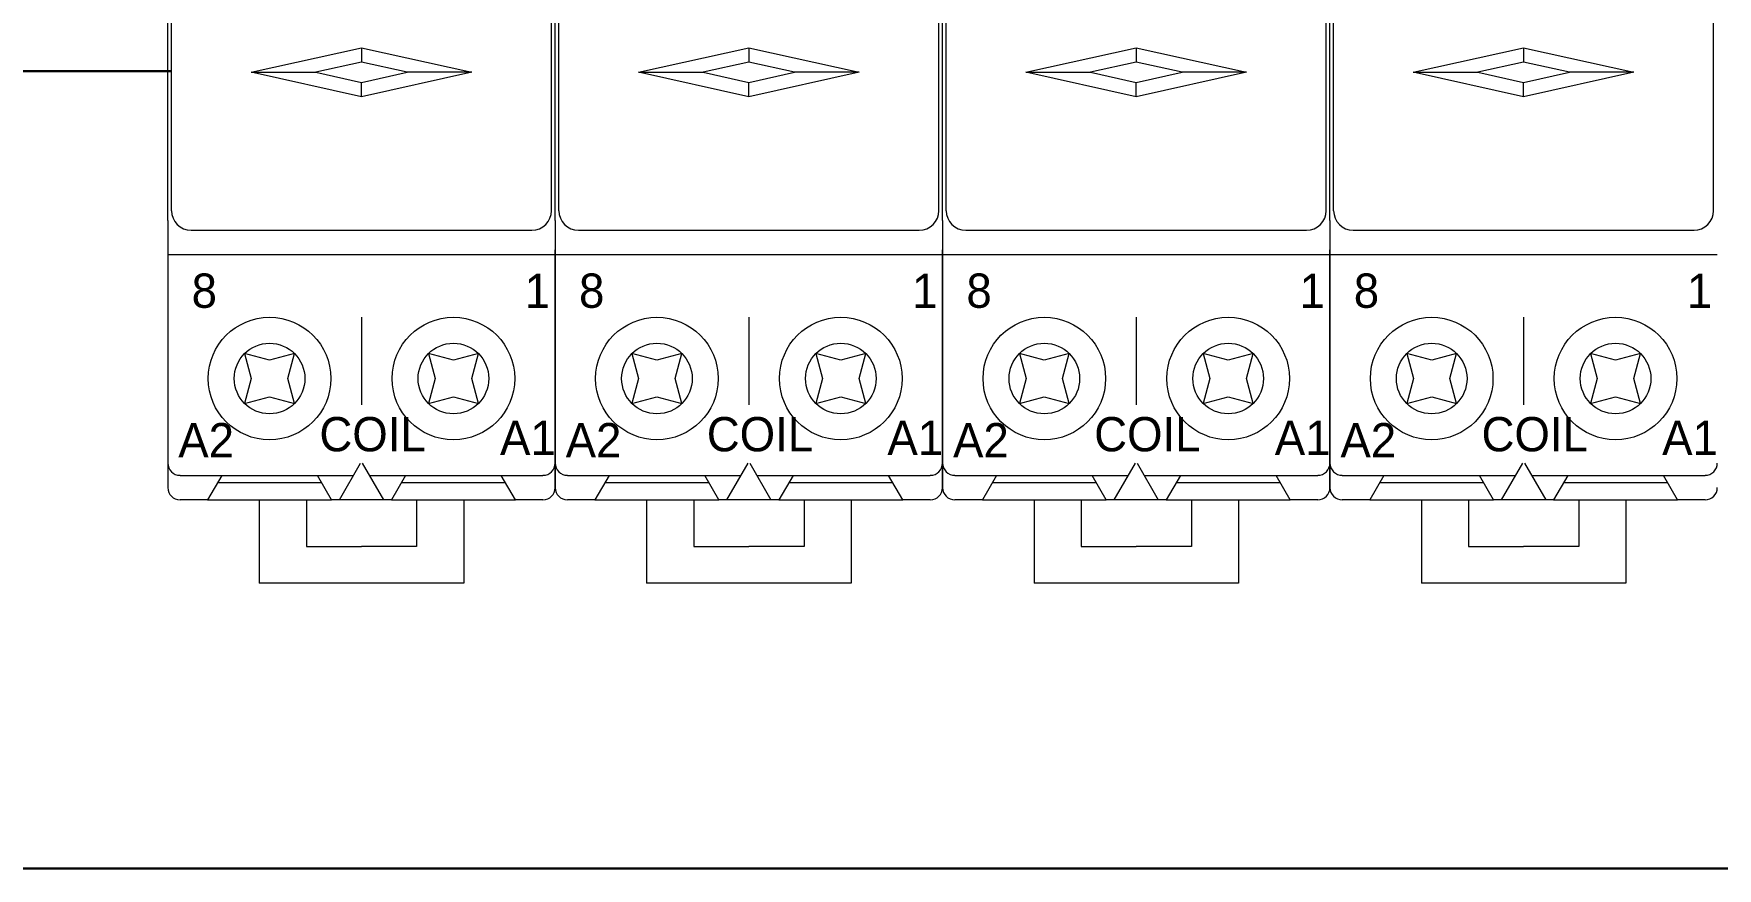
# Model space of a CAD drawing. Header units: millimetres. Extents: x -6000 to 26000, y -6000 to 26000.
# Drawn here: x 86.14 to 95.69, y -4369.93 to -4365.19 of the extents above; entities that cross this region are included whole.
import ezdxf

# ---------------------------------------------------------------- set-up
doc = ezdxf.new("R2010")
doc.units = ezdxf.units.MM
doc.header["$MEASUREMENT"] = 0
for name, color, linetype, lineweight in [('Чертеж и Рисунок_Ном._пера__1', 7, 'Continuous', 15), ('Чертеж и Рисунок_Ном._пера__21', 7, 'Continuous', 30), ('Чертеж и Рисунок_Ном._пера__7', 7, 'Continuous', 15)]:
    doc.layers.add(name, color=color, linetype=linetype, lineweight=lineweight)
doc.styles.add('СГЕНЕРИР_СТИЛЬ_2', font='')
doc.styles.get('СГЕНЕРИР_СТИЛЬ_2').set_extended_font_data('Arial')

msp = doc.modelspace()

# ---------------------------------------------------------------- linework, layer by layer
at = {"layer": 'Чертеж и Рисунок_Ном._пера__21', "color": 7, "linetype": 'Continuous', "lineweight": 30}
for p, q in [((86.9231, -4365.3991), (85.094, -4365.3991)), ((84.3984, -4369.9252), (155.3394, -4369.9252))]:
    msp.add_line(p, q, dxfattribs=at)
at = {"layer": 'Чертеж и Рисунок_Ном._пера__7', "color": 7, "linetype": 'Continuous', "lineweight": 15}
for p, q in [((89.1, -4366.2477), (89.1, -4362.6031)), ((91.2978, -4366.2477), (91.2978, -4362.6031)), ((93.4956, -4366.2477), (93.4956, -4362.6031)), ((86.9231, -4365.3991), (86.9231, -4364.8427)), ((89.0792, -4365.3991), (89.0792, -4364.8427)), ((89.1209, -4365.3991), (89.1209, -4364.8427)), ((91.2769, -4365.3991), (91.2769, -4364.8427)), ((91.3187, -4365.3991), (91.3187, -4364.8427)), ((93.4747, -4365.3991), (93.4747, -4364.8427)), ((93.5165, -4365.3991), (93.5165, -4364.8427)), ((95.6725, -4365.3991), (95.6725, -4364.8427)), ((86.9023, -4366.2477), (86.9023, -4364.9262)), ((89.1, -4366.2477), (89.1, -4364.9262)), ((91.2978, -4366.2477), (91.2978, -4364.9262)), ((93.4956, -4366.2477), (93.4956, -4364.9262)), ((87.3752, -4365.4061), (88.0011, -4365.267)), ((88.0011, -4365.267), (88.6271, -4365.4061)), ((88.0011, -4365.267), (88.0011, -4365.3484)), ((89.573, -4365.4061), (90.1989, -4365.267)), ((90.1989, -4365.267), (90.8249, -4365.4061)), ((90.1989, -4365.267), (90.1989, -4365.3484)), ((91.7708, -4365.4061), (92.3967, -4365.267)), ((92.3967, -4365.267), (93.0227, -4365.4061)), ((92.3967, -4365.267), (92.3967, -4365.3484)), ((93.9685, -4365.4061), (94.5945, -4365.267)), ((94.5945, -4365.267), (95.2204, -4365.4061)), ((94.5945, -4365.267), (94.5945, -4365.3484)), ((86.9231, -4366.192), (86.9231, -4365.3991)), ((88.0011, -4365.3484), (87.7415, -4365.4061)), ((88.2608, -4365.4061), (88.0011, -4365.3484)), ((89.0792, -4366.192), (89.0792, -4365.3991)), ((89.1209, -4366.192), (89.1209, -4365.3991)), ((90.1989, -4365.3484), (89.9393, -4365.4061)), ((90.4586, -4365.4061), (90.1989, -4365.3484)), ((91.2769, -4366.192), (91.2769, -4365.3991)), ((91.3187, -4366.192), (91.3187, -4365.3991)), ((92.3967, -4365.3484), (92.1371, -4365.4061)), ((92.6563, -4365.4061), (92.3967, -4365.3484)), ((93.4747, -4366.192), (93.4747, -4365.3991)), ((93.5165, -4366.192), (93.5165, -4365.3991)), ((94.5945, -4365.3484), (94.3348, -4365.4061)), ((94.8541, -4365.4061), (94.5945, -4365.3484)), ((95.6725, -4366.192), (95.6725, -4365.3991)), ((88.0011, -4365.5452), (87.3752, -4365.4061)), ((87.3752, -4365.4061), (87.7415, -4365.4061)), ((87.7415, -4365.4061), (88.0011, -4365.4638)), ((88.6271, -4365.4061), (88.0011, -4365.5452)), ((88.0011, -4365.4638), (88.2608, -4365.4061)), ((88.0011, -4365.5452), (88.0011, -4365.4638)), ((88.6271, -4365.4061), (88.2608, -4365.4061)), ((90.1989, -4365.5452), (89.573, -4365.4061)), ((89.573, -4365.4061), (89.9393, -4365.4061)), ((89.9393, -4365.4061), (90.1989, -4365.4638)), ((90.8249, -4365.4061), (90.1989, -4365.5452)), ((90.1989, -4365.4638), (90.4586, -4365.4061)), ((90.1989, -4365.5452), (90.1989, -4365.4638)), ((90.8249, -4365.4061), (90.4586, -4365.4061)), ((92.3967, -4365.5452), (91.7708, -4365.4061)), ((91.7708, -4365.4061), (92.1371, -4365.4061)), ((92.1371, -4365.4061), (92.3967, -4365.4638)), ((93.0227, -4365.4061), (92.3967, -4365.5452)), ((92.3967, -4365.4638), (92.6563, -4365.4061)), ((92.3967, -4365.5452), (92.3967, -4365.4638)), ((93.0227, -4365.4061), (92.6563, -4365.4061)), ((94.5945, -4365.5452), (93.9685, -4365.4061)), ((93.9685, -4365.4061), (94.3348, -4365.4061)), ((94.3348, -4365.4061), (94.5945, -4365.4638)), ((95.2204, -4365.4061), (94.5945, -4365.5452)), ((94.5945, -4365.4638), (94.8541, -4365.4061)), ((94.5945, -4365.5452), (94.5945, -4365.4638)), ((95.2204, -4365.4061), (94.8541, -4365.4061)), ((86.9023, -4366.2477), (86.9023, -4367.7638)), ((89.1, -4366.2477), (89.1, -4367.7638)), ((89.1, -4366.2477), (89.1, -4367.7638)), ((91.2978, -4366.2477), (91.2978, -4367.7638)), ((91.2978, -4366.2477), (91.2978, -4367.7638)), ((93.4956, -4366.2477), (93.4956, -4367.7638)), ((93.4956, -4366.2477), (93.4956, -4367.7638)), ((87.0344, -4366.3033), (88.9679, -4366.3033)), ((89.2322, -4366.3033), (91.1657, -4366.3033)), ((91.43, -4366.3033), (93.3635, -4366.3033)), ((93.6277, -4366.3033), (95.5613, -4366.3033)), ((86.9023, -4366.4146), (86.9023, -4366.4967)), ((89.1, -4366.4424), (86.9023, -4366.4424)), ((89.1, -4366.4424), (86.9023, -4366.4424)), ((89.1, -4366.4967), (89.1, -4366.4146)), ((89.1, -4366.4146), (89.1, -4366.4967)), ((91.2978, -4366.4424), (89.1, -4366.4424)), ((91.2978, -4366.4424), (89.1, -4366.4424)), ((91.2978, -4366.4967), (91.2978, -4366.4146)), ((91.2978, -4366.4146), (91.2978, -4366.4967)), ((93.4956, -4366.4424), (91.2978, -4366.4424)), ((93.4956, -4366.4424), (91.2978, -4366.4424)), ((93.4956, -4366.4967), (93.4956, -4366.4146)), ((93.4956, -4366.4146), (93.4956, -4366.4967)), ((95.6934, -4366.4424), (93.4956, -4366.4424)), ((95.6934, -4366.4424), (93.4956, -4366.4424)), ((86.9023, -4366.4967), (86.9023, -4367.6247)), ((89.1, -4367.6247), (89.1, -4366.4967)), ((89.1, -4366.4967), (89.1, -4367.6247)), ((91.2978, -4367.6247), (91.2978, -4366.4967)), ((91.2978, -4366.4967), (91.2978, -4367.6247)), ((93.4956, -4367.6247), (93.4956, -4366.4967)), ((93.4956, -4366.4967), (93.4956, -4367.6247)), ((88.0011, -4366.7955), (88.0011, -4367.2936)), ((90.1989, -4366.7955), (90.1989, -4367.2936)), ((92.3967, -4366.7955), (92.3967, -4367.2936)), ((94.5945, -4366.7955), (94.5945, -4367.2936)), ((87.3379, -4367.0032), (87.3758, -4367.1448)), ((87.4795, -4367.0412), (87.3379, -4367.0032)), ((87.6212, -4367.0032), (87.4795, -4367.0412)), ((87.5832, -4367.1448), (87.6212, -4367.0032)), ((88.5228, -4367.0412), (88.3811, -4367.0032)), ((88.3811, -4367.0032), (88.4191, -4367.1448)), ((88.6644, -4367.0032), (88.5228, -4367.0412)), ((88.6265, -4367.1448), (88.6644, -4367.0032)), ((89.5357, -4367.0032), (89.5736, -4367.1448)), ((89.6773, -4367.0412), (89.5357, -4367.0032)), ((89.8189, -4367.0032), (89.6773, -4367.0412)), ((89.781, -4367.1448), (89.8189, -4367.0032)), ((90.7205, -4367.0412), (90.5789, -4367.0032)), ((90.5789, -4367.0032), (90.6169, -4367.1448)), ((90.8622, -4367.0032), (90.7205, -4367.0412)), ((90.8242, -4367.1448), (90.8622, -4367.0032)), ((91.7334, -4367.0032), (91.7714, -4367.1448)), ((91.8751, -4367.0412), (91.7334, -4367.0032)), ((92.0167, -4367.0032), (91.8751, -4367.0412)), ((91.9788, -4367.1448), (92.0167, -4367.0032)), ((92.9183, -4367.0412), (92.7767, -4367.0032)), ((92.7767, -4367.0032), (92.8146, -4367.1448)), ((93.06, -4367.0032), (92.9183, -4367.0412)), ((93.022, -4367.1448), (93.06, -4367.0032)), ((93.9312, -4367.0032), (93.9692, -4367.1448)), ((94.0729, -4367.0412), (93.9312, -4367.0032)), ((94.2145, -4367.0032), (94.0729, -4367.0412)), ((94.1765, -4367.1448), (94.2145, -4367.0032)), ((95.1161, -4367.0412), (94.9745, -4367.0032)), ((94.9745, -4367.0032), (95.0124, -4367.1448)), ((95.2577, -4367.0032), (95.1161, -4367.0412)), ((95.2198, -4367.1448), (95.2577, -4367.0032)), ((87.3758, -4367.1448), (87.3379, -4367.2865)), ((87.6212, -4367.2865), (87.5832, -4367.1448)), ((88.4191, -4367.1448), (88.3811, -4367.2865)), ((88.6644, -4367.2865), (88.6265, -4367.1448)), ((89.5736, -4367.1448), (89.5357, -4367.2865)), ((89.8189, -4367.2865), (89.781, -4367.1448)), ((90.6169, -4367.1448), (90.5789, -4367.2865)), ((90.8622, -4367.2865), (90.8242, -4367.1448)), ((91.7714, -4367.1448), (91.7334, -4367.2865)), ((92.0167, -4367.2865), (91.9788, -4367.1448)), ((92.8146, -4367.1448), (92.7767, -4367.2865)), ((93.06, -4367.2865), (93.022, -4367.1448)), ((93.9692, -4367.1448), (93.9312, -4367.2865)), ((94.2145, -4367.2865), (94.1765, -4367.1448)), ((95.0124, -4367.1448), (94.9745, -4367.2865)), ((95.2577, -4367.2865), (95.2198, -4367.1448)), ((87.3379, -4367.2865), (87.4795, -4367.2485)), ((87.4795, -4367.2485), (87.6212, -4367.2865)), ((88.3811, -4367.2865), (88.5228, -4367.2485)), ((88.5228, -4367.2485), (88.6644, -4367.2865)), ((89.5357, -4367.2865), (89.6773, -4367.2485)), ((89.6773, -4367.2485), (89.8189, -4367.2865)), ((90.5789, -4367.2865), (90.7205, -4367.2485)), ((90.7205, -4367.2485), (90.8622, -4367.2865)), ((91.7334, -4367.2865), (91.8751, -4367.2485)), ((91.8751, -4367.2485), (92.0167, -4367.2865)), ((92.7767, -4367.2865), (92.9183, -4367.2485)), ((92.9183, -4367.2485), (93.06, -4367.2865)), ((93.9312, -4367.2865), (94.0729, -4367.2485)), ((94.0729, -4367.2485), (94.2145, -4367.2865)), ((94.9745, -4367.2865), (95.1161, -4367.2485)), ((95.1161, -4367.2485), (95.2577, -4367.2865)), ((86.9023, -4367.6247), (86.9023, -4367.7638)), ((86.9718, -4367.6943), (87.9563, -4367.6943)), ((87.2083, -4367.6943), (87.128, -4367.8334)), ((87.8311, -4367.8334), (87.7508, -4367.6943)), ((87.876, -4367.8334), (87.9964, -4367.6247)), ((88.0059, -4367.6247), (88.1263, -4367.8334)), ((88.046, -4367.6943), (89.0305, -4367.6943)), ((88.2515, -4367.6943), (88.1712, -4367.8334)), ((88.8743, -4367.8334), (88.794, -4367.6943)), ((89.1, -4367.7638), (89.1, -4367.6247)), ((89.1, -4367.6247), (89.1, -4367.7638)), ((89.1696, -4367.6943), (90.154, -4367.6943)), ((89.4061, -4367.6943), (89.3257, -4367.8334)), ((90.0288, -4367.8334), (89.9485, -4367.6943)), ((90.0737, -4367.8334), (90.1942, -4367.6247)), ((90.2036, -4367.6247), (90.3241, -4367.8334)), ((90.2438, -4367.6943), (91.2283, -4367.6943)), ((90.4493, -4367.6943), (90.369, -4367.8334)), ((91.0721, -4367.8334), (90.9918, -4367.6943)), ((91.2978, -4367.7638), (91.2978, -4367.6247)), ((91.2978, -4367.6247), (91.2978, -4367.7638)), ((91.3674, -4367.6943), (92.3518, -4367.6943)), ((91.6038, -4367.6943), (91.5235, -4367.8334)), ((92.2266, -4367.8334), (92.1463, -4367.6943)), ((92.2715, -4367.8334), (92.392, -4367.6247)), ((92.4014, -4367.6247), (92.5219, -4367.8334)), ((92.4416, -4367.6943), (93.426, -4367.6943)), ((92.6471, -4367.6943), (92.5668, -4367.8334)), ((93.2699, -4367.8334), (93.1896, -4367.6943)), ((93.4956, -4367.7638), (93.4956, -4367.6247)), ((93.4956, -4367.6247), (93.4956, -4367.7638)), ((93.5651, -4367.6943), (94.5496, -4367.6943)), ((93.8016, -4367.6943), (93.7213, -4367.8334)), ((94.4244, -4367.8334), (94.3441, -4367.6943)), ((94.4693, -4367.8334), (94.5898, -4367.6247)), ((94.5992, -4367.6247), (94.7197, -4367.8334)), ((94.6394, -4367.6943), (95.6238, -4367.6943)), ((94.8449, -4367.6943), (94.7646, -4367.8334)), ((95.4677, -4367.8334), (95.3874, -4367.6943)), ((87.7749, -4367.736), (87.1842, -4367.736)), ((88.8181, -4367.736), (88.2274, -4367.736)), ((89.9726, -4367.736), (89.382, -4367.736)), ((91.0159, -4367.736), (90.4252, -4367.736)), ((92.1704, -4367.736), (91.5797, -4367.736)), ((93.2137, -4367.736), (92.623, -4367.736)), ((94.3682, -4367.736), (93.7775, -4367.736)), ((95.4114, -4367.736), (94.8208, -4367.736)), ((87.128, -4367.8334), (86.9718, -4367.8334)), ((87.128, -4367.8334), (87.8311, -4367.8334)), ((87.4211, -4367.8334), (87.4211, -4368.3058)), ((87.6882, -4367.8334), (87.6882, -4368.0977)), ((87.876, -4367.8334), (87.8311, -4367.8334)), ((88.1263, -4367.8334), (87.876, -4367.8334)), ((88.1712, -4367.8334), (88.1263, -4367.8334)), ((88.1712, -4367.8334), (88.8743, -4367.8334)), ((88.3141, -4367.8334), (88.3141, -4368.0977)), ((88.5812, -4367.8334), (88.5812, -4368.3058)), ((89.0305, -4367.8334), (88.8743, -4367.8334)), ((89.3257, -4367.8334), (89.1696, -4367.8334)), ((89.3257, -4367.8334), (90.0288, -4367.8334)), ((89.6189, -4367.8334), (89.6189, -4368.3058)), ((89.8859, -4367.8334), (89.8859, -4368.0977)), ((90.0737, -4367.8334), (90.0288, -4367.8334)), ((90.3241, -4367.8334), (90.0737, -4367.8334)), ((90.369, -4367.8334), (90.3241, -4367.8334)), ((90.369, -4367.8334), (91.0721, -4367.8334)), ((90.5119, -4367.8334), (90.5119, -4368.0977)), ((90.779, -4367.8334), (90.779, -4368.3058)), ((91.2283, -4367.8334), (91.0721, -4367.8334)), ((91.5235, -4367.8334), (91.3674, -4367.8334)), ((91.5235, -4367.8334), (92.2266, -4367.8334)), ((91.8167, -4367.8334), (91.8167, -4368.3058)), ((92.0837, -4367.8334), (92.0837, -4368.0977)), ((92.2715, -4367.8334), (92.2266, -4367.8334)), ((92.5219, -4367.8334), (92.2715, -4367.8334)), ((92.5668, -4367.8334), (92.5219, -4367.8334)), ((92.5668, -4367.8334), (93.2699, -4367.8334)), ((92.7097, -4367.8334), (92.7097, -4368.0977)), ((92.9768, -4367.8334), (92.9768, -4368.3058)), ((93.426, -4367.8334), (93.2699, -4367.8334)), ((93.7213, -4367.8334), (93.5651, -4367.8334)), ((93.7213, -4367.8334), (94.4244, -4367.8334)), ((94.0144, -4367.8334), (94.0144, -4368.3058)), ((94.2815, -4367.8334), (94.2815, -4368.0977)), ((94.4693, -4367.8334), (94.4244, -4367.8334)), ((94.7197, -4367.8334), (94.4693, -4367.8334)), ((94.7646, -4367.8334), (94.7197, -4367.8334)), ((94.7646, -4367.8334), (95.4677, -4367.8334)), ((94.9075, -4367.8334), (94.9075, -4368.0977)), ((95.1745, -4367.8334), (95.1745, -4368.3058)), ((95.6238, -4367.8334), (95.4677, -4367.8334)), ((87.6882, -4368.0977), (88.0011, -4368.0977)), ((88.3141, -4368.0977), (88.0011, -4368.0977)), ((89.8859, -4368.0977), (90.1989, -4368.0977)), ((90.5119, -4368.0977), (90.1989, -4368.0977)), ((92.0837, -4368.0977), (92.3967, -4368.0977)), ((92.7097, -4368.0977), (92.3967, -4368.0977)), ((94.2815, -4368.0977), (94.5945, -4368.0977)), ((94.9075, -4368.0977), (94.5945, -4368.0977)), ((88.5812, -4368.3058), (87.4211, -4368.3058)), ((90.779, -4368.3058), (89.6189, -4368.3058)), ((92.9768, -4368.3058), (91.8167, -4368.3058)), ((95.1745, -4368.3058), (94.0144, -4368.3058))]:
    msp.add_line(p, q, dxfattribs=at)
for centre, radius in [((87.4795, -4367.1448), 0.3477), ((88.5228, -4367.1448), 0.3477), ((89.6773, -4367.1448), 0.3477), ((90.7205, -4367.1448), 0.3477), ((91.8751, -4367.1448), 0.3477), ((92.9183, -4367.1448), 0.3477), ((94.0729, -4367.1448), 0.3477), ((95.1161, -4367.1448), 0.3477), ((87.4795, -4367.1448), 0.2003), ((88.5228, -4367.1448), 0.2003), ((89.6773, -4367.1448), 0.2003), ((90.7205, -4367.1448), 0.2003), ((91.8751, -4367.1448), 0.2003), ((92.9183, -4367.1448), 0.2003), ((94.0729, -4367.1448), 0.2003), ((95.1161, -4367.1448), 0.2003)]:
    msp.add_circle(centre, radius, dxfattribs=at)
for centre, radius, start, end in [((87.0344, -4366.192), 0.1113, 180, 270), ((88.9679, -4366.192), 0.1113, 270, 0), ((89.2322, -4366.192), 0.1113, 180, 270), ((91.1657, -4366.192), 0.1113, 270, 0), ((91.43, -4366.192), 0.1113, 180, 270), ((93.3634, -4366.192), 0.1113, 270, 0), ((93.6277, -4366.192), 0.1113, 180, 270), ((95.5612, -4366.192), 0.1113, 270, 0), ((86.9718, -4367.6247), 0.0695, 180, 270), ((89.0305, -4367.6247), 0.0695, 270, 0), ((89.1696, -4367.6247), 0.0695, 180, 270), ((91.2283, -4367.6247), 0.0695, 270, 0), ((91.3674, -4367.6247), 0.0695, 180, 270), ((93.426, -4367.6247), 0.0695, 270, 0), ((93.5651, -4367.6247), 0.0695, 180, 270), ((95.6238, -4367.6247), 0.0695, 270, 0), ((86.9718, -4367.7638), 0.0695, 180, 270), ((89.0305, -4367.7638), 0.0695, 270, 0), ((89.1696, -4367.7638), 0.0695, 180, 270), ((91.2283, -4367.7638), 0.0695, 270, 0), ((91.3674, -4367.7638), 0.0695, 180, 270), ((93.426, -4367.7638), 0.0695, 270, 0), ((93.5651, -4367.7638), 0.0695, 180, 270), ((95.6238, -4367.7638), 0.0695, 270, 0)]:
    msp.add_arc(centre, radius, start, end, dxfattribs=at)

# ---------------------------------------------------------------- texts
at = {"layer": 'Чертеж и Рисунок_Ном._пера__1', "color": 7, "linetype": 'Continuous', "lineweight": 15, "char_height": 0.19474, "attachment_point": 7, "style": 'СГЕНЕРИР_СТИЛЬ_2'}
for s, insert in [('\\A1;{\\W0.950000x;\\pql;\\fArial|b0|i0|c204|p38;8}', (87.0375, -4366.7461)), ('\\A1;{\\W0.950000x;\\pql;\\fArial|b0|i0|c204|p38;8}', (89.2353, -4366.7461)), ('\\A1;{\\W0.950000x;\\pql;\\fArial|b0|i0|c204|p38;8}', (91.4331, -4366.7461)), ('\\A1;{\\W0.950000x;\\pql;\\fArial|b0|i0|c204|p38;8}', (93.6308, -4366.7461)), ('\\A1;{\\W0.950000x;\\pql;\\fArial|b0|i0|c204|p38;1}', (88.9271, -4366.7446)), ('\\A1;{\\W0.950000x;\\pql;\\fArial|b0|i0|c204|p38;1}', (91.1248, -4366.7446)), ('\\A1;{\\W0.950000x;\\pql;\\fArial|b0|i0|c204|p38;1}', (93.3226, -4366.7446)), ('\\A1;{\\W0.950000x;\\pql;\\fArial|b0|i0|c204|p38;1}', (95.5204, -4366.7446)), ('\\A1;{\\W0.950000x;\\pql;\\fArial|b0|i0|c204|p38;A2}', (86.9618, -4367.5922)), ('\\A1;{\\W0.950000x;\\pql;\\fArial|b0|i0|c204|p38;COIL}', (87.7624, -4367.5608)), ('\\A1;{\\W0.950000x;\\pql;\\fArial|b0|i0|c204|p38;A1}', (88.7871, -4367.5783)), ('\\A1;{\\W0.950000x;\\pql;\\fArial|b0|i0|c204|p38;A2}', (89.1596, -4367.5922)), ('\\A1;{\\W0.950000x;\\pql;\\fArial|b0|i0|c204|p38;COIL}', (89.9602, -4367.5608)), ('\\A1;{\\W0.950000x;\\pql;\\fArial|b0|i0|c204|p38;A1}', (90.9848, -4367.5783)), ('\\A1;{\\W0.950000x;\\pql;\\fArial|b0|i0|c204|p38;A2}', (91.3574, -4367.5922)), ('\\A1;{\\W0.950000x;\\pql;\\fArial|b0|i0|c204|p38;COIL}', (92.158, -4367.5608)), ('\\A1;{\\W0.950000x;\\pql;\\fArial|b0|i0|c204|p38;A1}', (93.1826, -4367.5783)), ('\\A1;{\\W0.950000x;\\pql;\\fArial|b0|i0|c204|p38;A2}', (93.5552, -4367.5922)), ('\\A1;{\\W0.950000x;\\pql;\\fArial|b0|i0|c204|p38;COIL}', (94.3557, -4367.5608)), ('\\A1;{\\W0.950000x;\\pql;\\fArial|b0|i0|c204|p38;A1}', (95.3804, -4367.5783))]:
    msp.add_mtext(s, dxfattribs=dict(at, insert=insert))

doc.saveas('drawing.dxf')
